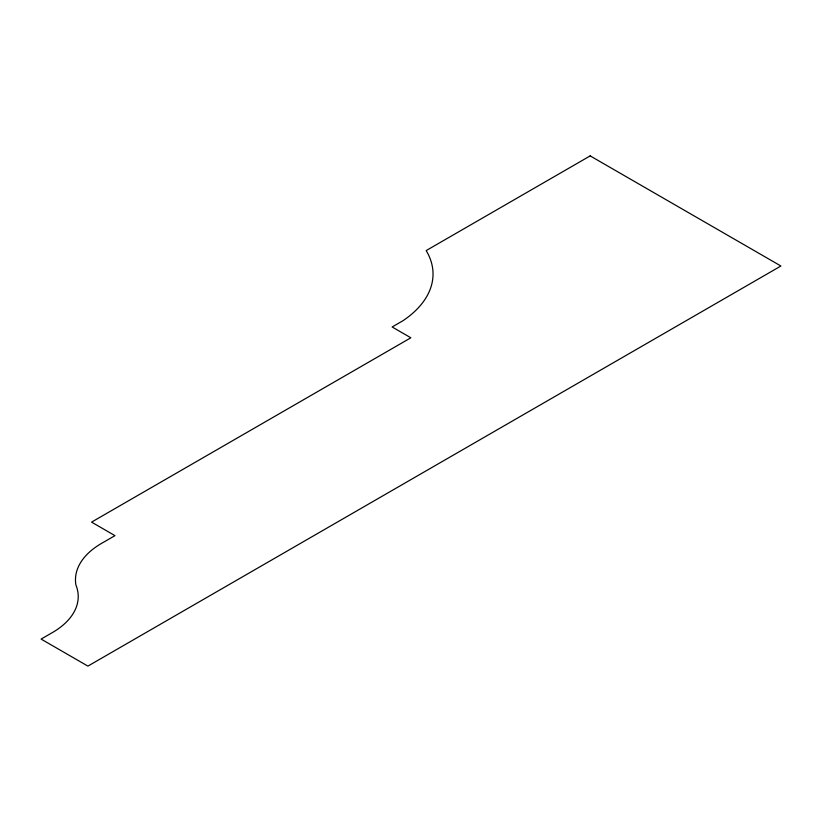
<?xml version="1.0" encoding="UTF-8"?>
<svg xmlns="http://www.w3.org/2000/svg" width="822" height="822" viewBox="0 0 822 822"><rect width="100%" height="100%" fill="white"/><g stroke="black" fill="none" stroke-linecap="round" stroke-linejoin="round"><path stroke-width="1.23" d="M590.175 155.892L426.166 250.587A123.649 71.391 0 0 1 402.708 320.878L392.135 326.981L410.856 337.791L91.561 522.124L114.967 535.636L103.253 542.407A89.588 51.724 0 0 0 75.901 584.935A88.293 50.974 0 0 1 52.814 632.324L41.1 639.084L87.903 666.108L780.9 266.009L590.175 155.892"/></g></svg>
